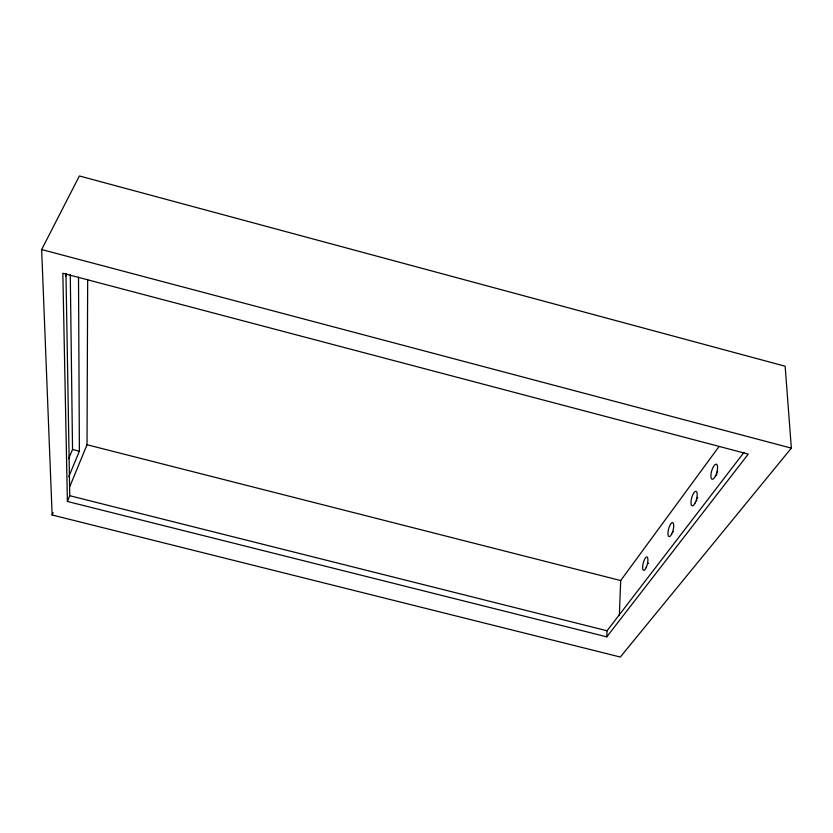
<?xml version="1.0" encoding="UTF-8"?>
<svg xmlns="http://www.w3.org/2000/svg" width="833" height="833" viewBox="0 0 833 833"><rect width="100%" height="100%" fill="white"/><g stroke="black" fill="none" stroke-linecap="round" stroke-linejoin="round"><path stroke-width="1.25" d="M69.712 486.795L87.028 444.749L87.673 279.846M619.335 615.597L620.689 580.559L719.046 446.498M606.778 636.849L748.263 454.1L62.839 273.255L67.4 501.466L606.778 636.849L607.049 630.779L743.984 452.423M67.4 501.466L69.753 495.729L65.974 273.526M52.135 514.992L41.65 249.556L79.374 175.961L785.144 366.228L791.35 448.133L620.304 657.039L52.135 514.992L53.125 512.607M68.775 476.736L79.374 451.215L78.51 277.118M68.639 458.754L72.533 449.476L70.284 274.775M65.599 276.285L66.702 273.995M69.753 495.729L607.049 630.779M72.533 449.476L79.374 451.215M87.028 444.749L620.689 580.559M41.65 249.556L791.35 448.133M716.578 475.258A7.809 2.718 -74.3 0 1 716.817 473.873M717.098 472.686A7.809 2.718 -74.3 0 1 717.598 471.072M696.627 500.935A7.549 2.551 -75 0 1 696.825 500.029M697.252 498.436A7.549 2.551 -75 0 1 697.627 497.343M673.376 531.891A7.258 2.364 -75.6 0 1 673.46 531.454M648.366 563.566A6.945 2.155 -76.3 0 1 648.49 563.16M715.36 476.247A7.809 2.686 -74.4 0 0 716.411 464.22A7.809 2.686 -74.4 0 0 710.965 474.695A7.809 2.686 -74.4 0 0 715.36 476.247M695.159 502.934A7.549 2.52 -75 0 0 696.107 491.314A7.549 2.52 -75 0 0 691.026 501.518A7.549 2.52 -75 0 0 695.159 502.934M671.815 533.776A7.258 2.332 -75.6 0 0 672.689 522.593A7.258 2.332 -75.6 0 0 667.983 532.454A7.258 2.332 -75.6 0 0 671.815 533.776M646.179 567.637A6.956 2.135 -76.3 0 0 646.981 556.933A6.956 2.135 -76.3 0 0 642.68 566.44A6.956 2.135 -76.3 0 0 646.179 567.637"/></g></svg>
